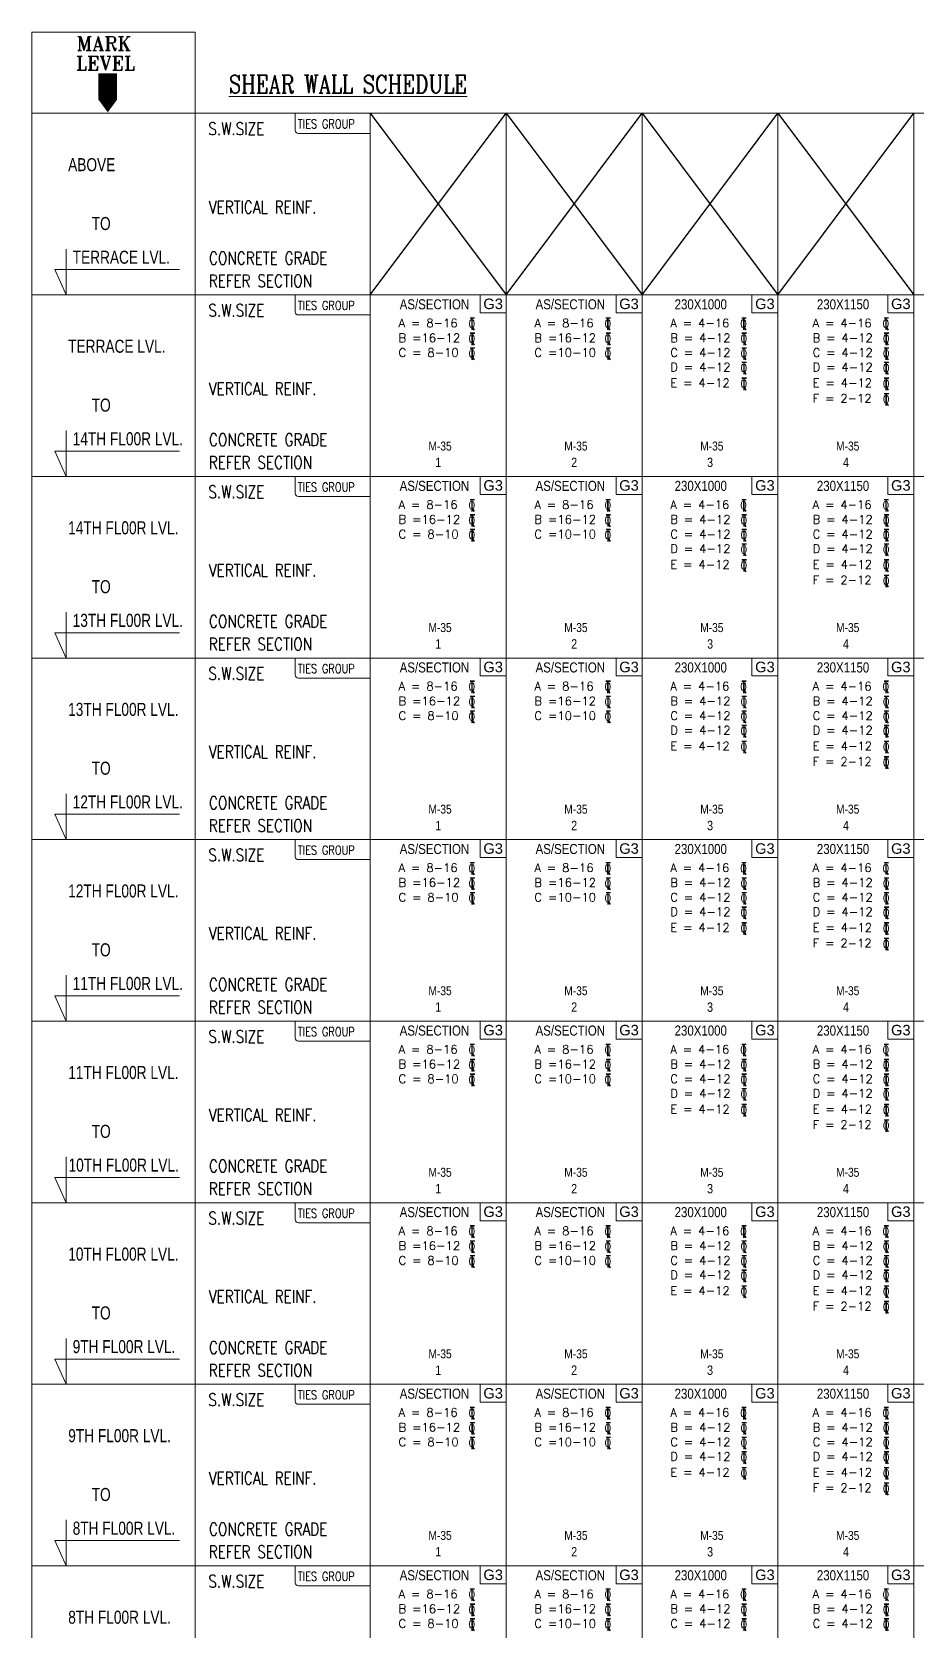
# Model space of a CAD drawing. Header units: millimetres. Extents: x 1363246 to 1691641, y -112430 to 78417.
# Drawn here: x 1565791 to 1585672, y -35166 to 764 of the extents above; entities that cross this region are included whole.
import ezdxf

# ---------------------------------------------------------------- set-up
doc = ezdxf.new("R2010")
doc.units = ezdxf.units.MM
doc.header["$LTSCALE"] = 500
doc.header["$MEASUREMENT"] = 0
doc.layers.add('BNOS', color=2, linetype='Continuous')
doc.layers.add('T', color=6, linetype='Continuous')
for name, color, linetype, lineweight in [('LINE', 7, 'Continuous', 13), ('TEXT', 7, 'Continuous', 13), ('TEXT 3', 3, 'Continuous', 5), ('TEXT2', 3, 'Continuous', 15), ('TEXT2MM', 3, 'Continuous', 18)]:
    doc.layers.add(name, color=color, linetype=linetype, lineweight=lineweight)
doc.styles.add('ABHI', font='arial.ttf')
doc.styles.add('BHTESHT$0$HSCC2', font='romanc.shx')
doc.styles.add('RAWAT', font='romand.shx', dxfattribs={"height": 115})
doc.styles.add('RD', font='romand.shx', dxfattribs={"height": 200})
doc.styles.add('ROMANT', font='romant__.ttf', dxfattribs={"width": 0.9, "height": 600})
doc.styles.add('TEXT', font='ARIALN.TTF', dxfattribs={"width": 0.8})

# ---------------------------------------------------------------- blocks, each defined once
blk = doc.blocks.new('T')
at = {"layer": 'LINE'}
for p, q in [((-27, 79), (39, 79)), ((-27, 72), (39, 72)), ((-2, 70), (-2, -99)), ((5, 70), (5, -99)), ((1, -61), (31, -100)), ((7, -57), (36, -96))]:
    blk.add_line(p, q, dxfattribs=at)
at = {"layer": 'LINE', "style": 'RAWAT'}
blk.add_text('0', height=115, dxfattribs=at).set_placement((-50, -63))

msp = doc.modelspace()

# ---------------------------------------------------------------- linework, layer by layer
at = {"layer": 'LINE', "color": 3}
for p, q in [((1565791.1, -71371.1, -2437250811), (1565791.1, 764.3, -2437250811)), ((1565791.1, 764.3, -2437250811), (1569459.1, 764.3, -2437250811)), ((1569459.1, -1062, -2437250811), (1569459.1, 764.3, -2437250811)), ((1565791.1, -1062, -2437250811), (1613071.8, -1062, -2437250811))]:
    msp.add_line(p, q, dxfattribs=at)
at = {"layer": 'LINE', "color": 1}
for p, q in [((1569459.1, -71371.1, -2437250811), (1569459.1, -1062, -2437250811)), ((1571704.1, -1062, -2437250811), (1571704.1, -1442, -2437250811)), ((1573389.2, -71371.1, -2437250811), (1573389.2, -1062, -2437250811)), ((1576441.8, -71371.1, -2437250811), (1576441.8, -1062, -2437250811)), ((1579494.3, -71371.1, -2437250811), (1579494.3, -1062, -2437250811)), ((1582546.8, -71371.1, -2437250811), (1582546.8, -1062, -2437250811)), ((1585599.3, -71371.1, -2437250811), (1585599.3, -1062, -2437250811)), ((1571774.1, -1512, -2437250811), (1573389.2, -1512, -2437250811)), ((1565791.1, -5139.3, -2437250811), (1613071.8, -5139.3, -2437250811)), ((1571704.1, -5139.3, -2437250811), (1571704.1, -5519.3, -2437250811)), ((1571774.1, -5589.3, -2437250811), (1573389.2, -5589.3, -2437250811)), ((1565791.1, -9216.7, -2437250811), (1613071.8, -9216.7, -2437250811)), ((1571704.1, -9216.7, -2437250811), (1571704.1, -9596.6, -2437250811)), ((1571774.1, -9666.6, -2437250811), (1573389.2, -9666.6, -2437250811)), ((1565791.1, -13294, -2437250811), (1613071.8, -13294, -2437250811)), ((1571704.1, -13294, -2437250811), (1571704.1, -13674, -2437250811)), ((1571774.1, -13744, -2437250811), (1573389.2, -13744, -2437250811)), ((1565791.1, -17371.3, -2437250811), (1613071.8, -17371.3, -2437250811)), ((1571704.1, -17371.3, -2437250811), (1571704.1, -17751.3, -2437250811)), ((1571774.1, -17821.3, -2437250811), (1573389.2, -17821.3, -2437250811)), ((1565791.1, -21448.7, -2437250811), (1613071.8, -21448.7, -2437250811)), ((1571704.1, -21448.7, -2437250811), (1571704.1, -21828.6, -2437250811)), ((1571774.1, -21898.6, -2437250811), (1573389.2, -21898.6, -2437250811)), ((1565791.1, -25526, -2437250811), (1613071.8, -25526, -2437250811)), ((1571704.1, -25526, -2437250811), (1571704.1, -25905.9, -2437250811)), ((1571774.1, -25975.9, -2437250811), (1573389.2, -25975.9, -2437250811)), ((1565791.1, -29603.3, -2437250811), (1613071.8, -29603.3, -2437250811)), ((1571704.1, -29603.3, -2437250811), (1571704.1, -29983.3, -2437250811)), ((1571774.1, -30053.3, -2437250811), (1573389.2, -30053.3, -2437250811)), ((1565791.1, -33680.6, -2437250811), (1613071.8, -33680.6, -2437250811)), ((1571704.1, -33680.6, -2437250811), (1571704.1, -34060.6, -2437250811)), ((1571774.1, -34130.6, -2437250811), (1573389.2, -34130.6, -2437250811))]:
    msp.add_line(p, q, dxfattribs=at)
at = {"layer": 'LINE', "color": 1, "elevation": -2437250811}
msp.add_lwpolyline([(1567493.5, -1038.9, 0, 838.4, 0), (1567493.5, -471.8, 419.2, 419.2, 0), (1567493.5, -163.1, 419.2, 419.2, 0)], format="xyseb", dxfattribs=at)
for points in [[(1566559.9, -4109.4), (1566559.9, -5139.3), (1566301.9, -4571.8), (1569106.1, -4571.8)], [(1566559.9, -8186.7), (1566559.9, -9216.7), (1566301.9, -8649.1), (1569106.1, -8649.1)], [(1566559.9, -12264), (1566559.9, -13294), (1566301.9, -12726.4), (1569106.1, -12726.4)], [(1566559.9, -16341.3), (1566559.9, -17371.3), (1566301.9, -16803.8), (1569106.1, -16803.8)], [(1566559.9, -20418.7), (1566559.9, -21448.7), (1566301.9, -20881.1), (1569106.1, -20881.1)], [(1566559.9, -24496), (1566559.9, -25526), (1566301.9, -24958.4), (1569106.1, -24958.4)], [(1566559.9, -28573.3), (1566559.9, -29603.3), (1566301.9, -29035.7), (1569106.1, -29035.7)], [(1566559.9, -32650.7), (1566559.9, -33680.6), (1566301.9, -33113.1), (1569106.1, -33113.1)]]:
    msp.add_lwpolyline(points, dxfattribs=at)
at = {"layer": 'LINE', "color": 1}
for centre in [(1571774.1, -1442, -2437250811), (1571774.1, -5519.3, -2437250811), (1571774.1, -9596.6, -2437250811), (1571774.1, -13674, -2437250811), (1571774.1, -17751.3, -2437250811), (1571774.1, -21828.6, -2437250811), (1571774.1, -25905.9, -2437250811), (1571774.1, -29983.3, -2437250811), (1571774.1, -34060.6, -2437250811)]:
    msp.add_arc(centre, 70, 180, 270, dxfattribs=at)
at = {"layer": 'T', "color": 1}
for p, q in [((1573389.2, -5139.3, -2437250811), (1576441.8, -1062, -2437250811)), ((1573389.2, -1062, -2437250811), (1576441.8, -5139.3, -2437250811)), ((1576441.8, -5139.3, -2437250811), (1579494.3, -1062, -2437250811)), ((1576441.8, -1062, -2437250811), (1579494.3, -5139.3, -2437250811)), ((1579494.3, -5139.3, -2437250811), (1582546.8, -1062, -2437250811)), ((1579494.3, -1062, -2437250811), (1582546.8, -5139.3, -2437250811)), ((1582546.8, -5139.3, -2437250811), (1585599.3, -1062, -2437250811)), ((1582546.8, -1062, -2437250811), (1585599.3, -5139.3, -2437250811))]:
    msp.add_line(p, q, dxfattribs=at)
at = {"layer": 'TEXT2', "color": 7, "lineweight": 20, "elevation": -2437250811}
for points in [[(1576441.8, -5139.3), (1575858, -5139.3), (1575858, -5542.6), (1576441.8, -5542.6)], [(1579494.3, -5139.3), (1578910.5, -5139.3), (1578910.5, -5542.6), (1579494.3, -5542.6)], [(1582546.8, -5139.3), (1581963, -5139.3), (1581963, -5542.6), (1582546.8, -5542.6)], [(1585599.3, -5139.3), (1585015.5, -5139.3), (1585015.5, -5542.6), (1585599.3, -5542.6)], [(1576441.8, -9216.7), (1575858, -9216.7), (1575858, -9619.9), (1576441.8, -9619.9)], [(1579494.3, -9216.7), (1578910.5, -9216.7), (1578910.5, -9619.9), (1579494.3, -9619.9)], [(1582546.8, -9216.7), (1581963, -9216.7), (1581963, -9619.9), (1582546.8, -9619.9)], [(1585599.3, -9216.7), (1585015.5, -9216.7), (1585015.5, -9619.9), (1585599.3, -9619.9)], [(1576441.8, -13294), (1575858, -13294), (1575858, -13697.2), (1576441.8, -13697.2)], [(1579494.3, -13294), (1578910.5, -13294), (1578910.5, -13697.2), (1579494.3, -13697.2)], [(1582546.8, -13294), (1581963, -13294), (1581963, -13697.2), (1582546.8, -13697.2)], [(1585599.3, -13294), (1585015.5, -13294), (1585015.5, -13697.2), (1585599.3, -13697.2)], [(1576441.8, -17371.3), (1575858, -17371.3), (1575858, -17774.6), (1576441.8, -17774.6)], [(1579494.3, -17371.3), (1578910.5, -17371.3), (1578910.5, -17774.6), (1579494.3, -17774.6)], [(1582546.8, -17371.3), (1581963, -17371.3), (1581963, -17774.6), (1582546.8, -17774.6)], [(1585599.3, -17371.3), (1585015.5, -17371.3), (1585015.5, -17774.6), (1585599.3, -17774.6)], [(1576441.8, -21448.7), (1575858, -21448.7), (1575858, -21851.9), (1576441.8, -21851.9)], [(1579494.3, -21448.7), (1578910.5, -21448.7), (1578910.5, -21851.9), (1579494.3, -21851.9)], [(1582546.8, -21448.7), (1581963, -21448.7), (1581963, -21851.9), (1582546.8, -21851.9)], [(1585599.3, -21448.7), (1585015.5, -21448.7), (1585015.5, -21851.9), (1585599.3, -21851.9)], [(1576441.8, -25526), (1575858, -25526), (1575858, -25929.2), (1576441.8, -25929.2)], [(1579494.3, -25526), (1578910.5, -25526), (1578910.5, -25929.2), (1579494.3, -25929.2)], [(1582546.8, -25526), (1581963, -25526), (1581963, -25929.2), (1582546.8, -25929.2)], [(1585599.3, -25526), (1585015.5, -25526), (1585015.5, -25929.2), (1585599.3, -25929.2)], [(1576441.8, -29603.3), (1575858, -29603.3), (1575858, -30006.5), (1576441.8, -30006.5)], [(1579494.3, -29603.3), (1578910.5, -29603.3), (1578910.5, -30006.5), (1579494.3, -30006.5)], [(1582546.8, -29603.3), (1581963, -29603.3), (1581963, -30006.5), (1582546.8, -30006.5)], [(1585599.3, -29603.3), (1585015.5, -29603.3), (1585015.5, -30006.5), (1585599.3, -30006.5)], [(1576441.8, -33680.6), (1575858, -33680.6), (1575858, -34083.9), (1576441.8, -34083.9)], [(1579494.3, -33680.6), (1578910.5, -33680.6), (1578910.5, -34083.9), (1579494.3, -34083.9)], [(1582546.8, -33680.6), (1581963, -33680.6), (1581963, -34083.9), (1582546.8, -34083.9)], [(1585599.3, -33680.6), (1585015.5, -33680.6), (1585015.5, -34083.9), (1585599.3, -34083.9)]]:
    msp.add_lwpolyline(points, close=True, dxfattribs=at)

# ---------------------------------------------------------------- block references
at = {"layer": 'TEXT', "color": 3, "xscale": 1.53, "yscale": 1.53, "zscale": 1.53}
for p in [(1575672.6, -5775.1, 0), (1578725.1, -5775.1, 0), (1581777.6, -5775.1, 0), (1584974, -5775.1, 0), (1575675.8, -6115.3, 0), (1578728.4, -6115.3, 0), (1581780.9, -6115.3, 0), (1584977.2, -6115.3, 0), (1575675.8, -6445.6, 0), (1578728.4, -6445.6, 0), (1581780.9, -6445.6, 0), (1584977.2, -6445.6, 0), (1581780.9, -6771, 0), (1584977.2, -6771, 0), (1581780.9, -7125.6, 0), (1584977.2, -7125.6, 0), (1584977.2, -7473.6, 0), (1575672.6, -9852.4, 0), (1578725.1, -9852.4), (1581777.6, -9852.4), (1584974, -9852.4), (1575675.8, -10192.6, 0), (1575675.8, -10522.9, 0), (1578728.4, -10192.6), (1578728.4, -10522.9), (1581780.9, -10192.6), (1581780.9, -10522.9), (1584977.2, -10192.6), (1584977.2, -10522.9), (1581780.9, -10848.3), (1584977.2, -10848.3), (1581780.9, -11202.9), (1584977.2, -11202.9), (1584977.2, -11550.9), (1575672.6, -13929.7, 0), (1578725.1, -13929.7, 0), (1581777.6, -13929.7, 0), (1584974, -13929.7, 0), (1575675.8, -14269.9, 0), (1578728.4, -14269.9, 0), (1581780.9, -14269.9, 0), (1584977.2, -14269.9, 0), (1575675.8, -14600.2, 0), (1578728.4, -14600.2, 0), (1581780.9, -14600.2, 0), (1584977.2, -14600.2, 0), (1581780.9, -14925.7, 0), (1584977.2, -14925.7, 0), (1581780.9, -15280.2, 0), (1584977.2, -15280.2, 0), (1584977.2, -15628.3, 0), (1575672.6, -18007.1), (1578725.1, -18007.1), (1581777.6, -18007.1), (1584974, -18007.1), (1575675.8, -18347.3), (1578728.4, -18347.3), (1581780.9, -18347.3), (1584977.2, -18347.3), (1575675.8, -18677.5), (1578728.4, -18677.5), (1581780.9, -18677.5), (1584977.2, -18677.5), (1581780.9, -19003), (1584977.2, -19003), (1581780.9, -19357.6), (1584977.2, -19357.6), (1584977.2, -19705.6), (1575672.6, -22084.4, 0), (1578725.1, -22084.4, 0), (1581777.6, -22084.4, 0), (1584974, -22084.4, 0), (1575675.8, -22424.6, 0), (1575675.8, -22754.9, 0), (1578728.4, -22424.6, 0), (1578728.4, -22754.9, 0), (1581780.9, -22424.6, 0), (1581780.9, -22754.9, 0), (1584977.2, -22424.6, 0), (1584977.2, -22754.9, 0), (1581780.9, -23080.3, 0), (1584977.2, -23080.3, 0), (1581780.9, -23434.9, 0), (1584977.2, -23434.9, 0), (1584977.2, -23782.9, 0), (1575672.6, -26161.7, 0), (1578725.1, -26161.7, 0), (1581777.6, -26161.7, 0), (1584974, -26161.7, 0), (1575675.8, -26501.9, 0), (1578728.4, -26501.9, 0), (1581780.9, -26501.9, 0), (1584977.2, -26501.9, 0), (1575675.8, -26832.2, 0), (1578728.4, -26832.2, 0), (1581780.9, -26832.2, 0), (1584977.2, -26832.2, 0), (1581780.9, -27157.6, 0), (1584977.2, -27157.6, 0), (1581780.9, -27512.2, 0), (1584977.2, -27512.2, 0), (1584977.2, -27860.2, 0), (1575672.6, -30239, 0), (1578725.1, -30239, 0), (1581777.6, -30239, 0), (1584974, -30239, 0), (1575675.8, -30579.2, 0), (1578728.4, -30579.2, 0), (1581780.9, -30579.2, 0), (1584977.2, -30579.2, 0), (1575675.8, -30909.5, 0), (1578728.4, -30909.5, 0), (1581780.9, -30909.5, 0), (1584977.2, -30909.5, 0), (1581780.9, -31235, 0), (1584977.2, -31235, 0), (1581780.9, -31589.5, 0), (1584977.2, -31589.5, 0), (1584977.2, -31937.6, 0), (1575672.6, -34316.4, 0), (1578725.1, -34316.4, 0), (1581777.6, -34316.4, 0), (1584974, -34316.4, 0), (1575675.8, -34656.6, 0), (1578728.4, -34656.6, 0), (1581780.9, -34656.6, 0), (1584977.2, -34656.6, 0), (1575675.8, -34986.9, 0), (1578728.4, -34986.9, 0), (1581780.9, -34986.9, 0), (1584977.2, -34986.9, 0)]:
    msp.add_blockref('T', p, dxfattribs=at)

# ---------------------------------------------------------------- texts
at = {"layer": 'BNOS', "style": 'ROMANT'}
for s, p in [('MARK', (1566794.5, 347.4, -2437250811)), ('LEVEL', (1566782.4, -91.3, -2437250811))]:
    msp.add_text(s, height=314.41, dxfattribs=at).set_placement(p)
at = {"layer": 'BNOS', "style": 'ABHI', "width": 0.75}
for s, height, p in [('ABOVE', 293.45, (1566603.5, -2361.8, -2437250811)), ('TO', 293.45, (1567132.1, -3683.6, -2437250811)), ('TERRACE LVL.', 293.448, (1566705.2, -4440.2, -2437250811)), ('TERRACE LVL.', 293.448, (1566603.5, -6439.2, -2437250811)), ('TO', 293.45, (1567132.1, -7761, -2437250811)), ('14TH FL00R LVL.', 293.448, (1566705.2, -8517.5, -2437250811)), ('14TH FL00R LVL.', 293.448, (1566603.5, -10516.5, -2437250811)), ('TO', 293.45, (1567132.1, -11838.3, -2437250811)), ('13TH FL00R LVL.', 293.448, (1566705.2, -12594.8, -2437250811)), ('13TH FL00R LVL.', 293.448, (1566603.5, -14593.8, -2437250811)), ('TO', 293.45, (1567132.1, -15915.6, -2437250811)), ('12TH FL00R LVL.', 293.448, (1566705.2, -16672.2, -2437250811)), ('12TH FL00R LVL.', 293.448, (1566603.5, -18671.2, -2437250811)), ('TO', 293.45, (1567132.1, -19993, -2437250811)), ('11TH FL00R LVL.', 293.448, (1566705.2, -20749.5, -2437250811)), ('11TH FL00R LVL.', 293.448, (1566605.3, -22748.5, -2437250811)), ('TO', 293.45, (1567132.1, -24070.3, -2437250811)), ('10TH FL00R LVL.', 293.448, (1566612.1, -24826.8, -2437250811)), ('10TH FL00R LVL.', 293.448, (1566605.3, -26825.8, -2437250811)), ('TO', 293.45, (1567132.1, -28147.6, -2437250811)), ('9TH FL00R LVL.', 293.448, (1566705.2, -28904.1, -2437250811)), ('9TH FL00R LVL.', 293.448, (1566605.3, -30903.1, -2437250811)), ('TO', 293.45, (1567132.1, -32224.9, -2437250811)), ('8TH FL00R LVL.', 293.448, (1566705.2, -32981.5, -2437250811)), ('8TH FL00R LVL.', 293.448, (1566605.3, -34980.5, -2437250811))]:
    msp.add_text(s, height=height, dxfattribs=at).set_placement(p)
at = {"layer": 'TEXT', "color": 3, "style": 'RD'}
for s, p in [('A = 8-16', (1574024.8, -5867.2, -245631.4)), ('A = 8-16', (1577077.3, -5867.2, -245631.4)), ('A = 4-16', (1580129.8, -5867.2, -245631.4)), ('A = 4-16', (1583326.2, -5867.2, -245631.4)), ('B =16-12', (1574024.8, -6200.3, -245631.4)), ('B =16-12', (1577077.3, -6200.3, -245631.4)), ('B = 4-12', (1580129.8, -6200.3, -245631.4)), ('B = 4-12', (1583326.2, -6200.3, -245631.4)), ('C = 8-10', (1574024.8, -6530.6, -245631.4)), ('C =10-10', (1577077.3, -6530.6, -245631.4)), ('C = 4-12', (1580129.8, -6530.6, -245631.4)), ('C = 4-12', (1583326.2, -6530.6, -245631.4)), ('D = 4-12', (1580129.8, -6856, -245631.4)), ('D = 4-12', (1583326.2, -6856, -245631.4)), ('E = 4-12', (1580129.8, -7210.6, -245631.4)), ('E = 4-12', (1583326.2, -7210.6, -245631.4)), ('F = 2-12', (1583326.2, -7558.6, -245631.4)), ('A = 8-16', (1574024.8, -9944.5, -245631.4)), ('A = 8-16', (1577077.3, -9944.5, -245631.4)), ('A = 4-16', (1580129.8, -9944.5, -245631.4)), ('A = 4-16', (1583326.2, -9944.5, -245631.4)), ('C = 8-10', (1574024.8, -10607.9, -245631.4)), ('B =16-12', (1574024.8, -10277.6, -245631.4)), ('C =10-10', (1577077.3, -10607.9, -245631.4)), ('B =16-12', (1577077.3, -10277.6, -245631.4)), ('C = 4-12', (1580129.8, -10607.9, -245631.4)), ('B = 4-12', (1580129.8, -10277.6, -245631.4)), ('C = 4-12', (1583326.2, -10607.9, -245631.4)), ('B = 4-12', (1583326.2, -10277.6, -245631.4)), ('D = 4-12', (1580129.8, -10933.3, -245631.4)), ('D = 4-12', (1583326.2, -10933.3, -245631.4)), ('E = 4-12', (1580129.8, -11287.9, -245631.4)), ('E = 4-12', (1583326.2, -11287.9, -245631.4)), ('F = 2-12', (1583326.2, -11635.9, -245631.4)), ('A = 8-16', (1574024.8, -14021.8, -245631.4)), ('A = 8-16', (1577077.3, -14021.8, -245631.4)), ('A = 4-16', (1580129.8, -14021.8, -245631.4)), ('A = 4-16', (1583326.2, -14021.8, -245631.4)), ('B =16-12', (1574024.8, -14354.9, -245631.4)), ('B =16-12', (1577077.3, -14354.9, -245631.4)), ('B = 4-12', (1580129.8, -14354.9, -245631.4)), ('B = 4-12', (1583326.2, -14354.9, -245631.4)), ('C = 8-10', (1574024.8, -14685.2, -245631.4)), ('C =10-10', (1577077.3, -14685.2, -245631.4)), ('C = 4-12', (1580129.8, -14685.2, -245631.4)), ('C = 4-12', (1583326.2, -14685.2, -245631.4)), ('D = 4-12', (1580129.8, -15010.7, -245631.4)), ('D = 4-12', (1583326.2, -15010.7, -245631.4)), ('E = 4-12', (1580129.8, -15365.2, -245631.4)), ('E = 4-12', (1583326.2, -15365.2, -245631.4)), ('F = 2-12', (1583326.2, -15713.3, -245631.4)), ('A = 8-16', (1574024.8, -18099.1, -245631.4)), ('A = 8-16', (1577077.3, -18099.1, -245631.4)), ('A = 4-16', (1580129.8, -18099.1, -245631.4)), ('A = 4-16', (1583326.2, -18099.1, -245631.4)), ('B =16-12', (1574024.8, -18432.3, -245631.4)), ('B =16-12', (1577077.3, -18432.3, -245631.4)), ('B = 4-12', (1580129.8, -18432.3, -245631.4)), ('B = 4-12', (1583326.2, -18432.3, -245631.4)), ('C = 8-10', (1574024.8, -18762.6, -245631.4)), ('C =10-10', (1577077.3, -18762.6, -245631.4)), ('C = 4-12', (1580129.8, -18762.6, -245631.4)), ('C = 4-12', (1583326.2, -18762.6, -245631.4)), ('D = 4-12', (1580129.8, -19088, -245631.4)), ('D = 4-12', (1583326.2, -19088, -245631.4)), ('E = 4-12', (1580129.8, -19442.6, -245631.4)), ('E = 4-12', (1583326.2, -19442.6, -245631.4)), ('F = 2-12', (1583326.2, -19790.6, -245631.4)), ('A = 8-16', (1574024.8, -22176.5, -245631.4)), ('A = 8-16', (1577077.3, -22176.5, -245631.4)), ('A = 4-16', (1580129.8, -22176.5, -245631.4)), ('A = 4-16', (1583326.2, -22176.5, -245631.4)), ('B =16-12', (1574024.8, -22509.6, -245631.4)), ('B =16-12', (1577077.3, -22509.6, -245631.4)), ('B = 4-12', (1580129.8, -22509.6, -245631.4)), ('B = 4-12', (1583326.2, -22509.6, -245631.4)), ('C = 8-10', (1574024.8, -22839.9, -245631.4)), ('C =10-10', (1577077.3, -22839.9, -245631.4)), ('C = 4-12', (1580129.8, -22839.9, -245631.4)), ('D = 4-12', (1580129.8, -23165.3, -245631.4)), ('C = 4-12', (1583326.2, -22839.9, -245631.4)), ('D = 4-12', (1583326.2, -23165.3, -245631.4)), ('E = 4-12', (1580129.8, -23519.9, -245631.4)), ('E = 4-12', (1583326.2, -23519.9, -245631.4)), ('F = 2-12', (1583326.2, -23867.9, -245631.4)), ('A = 8-16', (1574024.8, -26253.8, -245631.4)), ('A = 8-16', (1577077.3, -26253.8, -245631.4)), ('A = 4-16', (1580129.8, -26253.8, -245631.4)), ('A = 4-16', (1583326.2, -26253.8, -245631.4)), ('B =16-12', (1574024.8, -26586.9, -245631.4)), ('B =16-12', (1577077.3, -26586.9, -245631.4)), ('B = 4-12', (1580129.8, -26586.9, -245631.4)), ('B = 4-12', (1583326.2, -26586.9, -245631.4)), ('C = 8-10', (1574024.8, -26917.2, -245631.4)), ('C =10-10', (1577077.3, -26917.2, -245631.4)), ('C = 4-12', (1580129.8, -26917.2, -245631.4)), ('C = 4-12', (1583326.2, -26917.2, -245631.4)), ('D = 4-12', (1580129.8, -27242.7, -245631.4)), ('D = 4-12', (1583326.2, -27242.7, -245631.4)), ('E = 4-12', (1580129.8, -27597.2, -245631.4)), ('E = 4-12', (1583326.2, -27597.2, -245631.4)), ('F = 2-12', (1583326.2, -27945.3, -245631.4)), ('A = 8-16', (1574024.8, -30331.1, -245631.4)), ('A = 8-16', (1577077.3, -30331.1, -245631.4)), ('A = 4-16', (1580129.8, -30331.1, -245631.4)), ('A = 4-16', (1583326.2, -30331.1, -245631.4)), ('B =16-12', (1574024.8, -30664.3, -245631.4)), ('B =16-12', (1577077.3, -30664.3, -245631.4)), ('B = 4-12', (1580129.8, -30664.3, -245631.4)), ('B = 4-12', (1583326.2, -30664.3, -245631.4)), ('C = 8-10', (1574024.8, -30994.5, -245631.4)), ('C =10-10', (1577077.3, -30994.5, -245631.4)), ('C = 4-12', (1580129.8, -30994.5, -245631.4)), ('C = 4-12', (1583326.2, -30994.5, -245631.4)), ('D = 4-12', (1580129.8, -31320, -245631.4)), ('D = 4-12', (1583326.2, -31320, -245631.4)), ('E = 4-12', (1580129.8, -31674.6, -245631.4)), ('E = 4-12', (1583326.2, -31674.6, -245631.4)), ('F = 2-12', (1583326.2, -32022.6, -245631.4)), ('A = 8-16', (1574024.8, -34408.5, -245631.4)), ('A = 8-16', (1577077.3, -34408.5, -245631.4)), ('A = 4-16', (1580129.8, -34408.5, -245631.4)), ('A = 4-16', (1583326.2, -34408.5, -245631.4)), ('B =16-12', (1574024.8, -34741.6, -245631.4)), ('B =16-12', (1577077.3, -34741.6, -245631.4)), ('B = 4-12', (1580129.8, -34741.6, -245631.4)), ('B = 4-12', (1583326.2, -34741.6, -245631.4)), ('C = 8-10', (1574024.8, -35071.9, -245631.4)), ('C =10-10', (1577077.3, -35071.9, -245631.4)), ('C = 4-12', (1580129.8, -35071.9, -245631.4)), ('C = 4-12', (1583326.2, -35071.9, -245631.4))]:
    msp.add_text(s, height=191.25, dxfattribs=at).set_placement(p)
at = {"layer": 'TEXT 3', "color": 6, "linetype": 'Continuous', "style": 'TEXT'}
for s, height, p in [('AS/SECTION', 225, (1574050.7, -5463.1, -2437250807.1)), ('AS/SECTION', 225, (1577103.2, -5463.1, -2437250807.1)), ('230X1000', 225, (1580226.2, -5463.1, -2437250807.1)), ('230X1150', 225, (1583422.6, -5463.1, -2437250807.1)), ('M-35', 200, (1574696.5, -8633.5, -2437250807.1)), ('M-35', 200, (1577749, -8633.5, -2437250807.1)), ('M-35', 200, (1580801.5, -8633.5, -2437250807.1)), ('M-35', 200, (1583854, -8633.5, -2437250807.1)), ('AS/SECTION', 225, (1574050.7, -9540.4, -2437250807.1)), ('AS/SECTION', 225, (1577103.2, -9540.4, -2437250807.1)), ('230X1000', 225, (1580226.2, -9540.4, -2437250807.1)), ('230X1150', 225, (1583422.6, -9540.4, -2437250807.1)), ('M-35', 200, (1574696.5, -12710.8, -2437250807.1)), ('M-35', 200, (1577749, -12710.8, -2437250807.1)), ('M-35', 200, (1580801.5, -12710.8, -2437250807.1)), ('M-35', 200, (1583854, -12710.8, -2437250807.1)), ('AS/SECTION', 225, (1574050.7, -13617.8, -2437250807.1)), ('AS/SECTION', 225, (1577103.2, -13617.8, -2437250807.1)), ('230X1000', 225, (1580226.2, -13617.8, -2437250807.1)), ('230X1150', 225, (1583422.6, -13617.8, -2437250807.1)), ('M-35', 200, (1574696.5, -16788.1, -2437250807.1)), ('M-35', 200, (1577749, -16788.1, -2437250807.1)), ('M-35', 200, (1580801.5, -16788.1, -2437250807.1)), ('M-35', 200, (1583854, -16788.1, -2437250807.1)), ('AS/SECTION', 225, (1574050.7, -17695.1, -2437250807.1)), ('AS/SECTION', 225, (1577103.2, -17695.1, -2437250807.1)), ('230X1000', 225, (1580226.2, -17695.1, -2437250807.1)), ('230X1150', 225, (1583422.6, -17695.1, -2437250807.1)), ('M-35', 200, (1574696.5, -20865.4, -2437250807.1)), ('M-35', 200, (1577749, -20865.4, -2437250807.1)), ('M-35', 200, (1580801.5, -20865.4, -2437250807.1)), ('M-35', 200, (1583854, -20865.4, -2437250807.1)), ('AS/SECTION', 225, (1574050.7, -21772.4, -2437250807.1)), ('AS/SECTION', 225, (1577103.2, -21772.4, -2437250807.1)), ('230X1000', 225, (1580226.2, -21772.4, -2437250807.1)), ('230X1150', 225, (1583422.6, -21772.4, -2437250807.1)), ('M-35', 200, (1574696.5, -24942.8, -2437250807.1)), ('M-35', 200, (1577749, -24942.8, -2437250807.1)), ('M-35', 200, (1580801.5, -24942.8, -2437250807.1)), ('M-35', 200, (1583854, -24942.8, -2437250807.1)), ('AS/SECTION', 225, (1574050.7, -25849.7, -2437250807.1)), ('AS/SECTION', 225, (1577103.2, -25849.7, -2437250807.1)), ('230X1000', 225, (1580226.2, -25849.7, -2437250807.1)), ('230X1150', 225, (1583422.6, -25849.7, -2437250807.1)), ('M-35', 200, (1574696.5, -29020.1, -2437250807.1)), ('M-35', 200, (1577749, -29020.1, -2437250807.1)), ('M-35', 200, (1580801.5, -29020.1, -2437250807.1)), ('M-35', 200, (1583854, -29020.1, -2437250807.1)), ('AS/SECTION', 225, (1574050.7, -29927.1, -2437250807.1)), ('AS/SECTION', 225, (1577103.2, -29927.1, -2437250807.1)), ('230X1000', 225, (1580226.2, -29927.1, -2437250807.1)), ('230X1150', 225, (1583422.6, -29927.1, -2437250807.1)), ('M-35', 200, (1574696.5, -33097.4, -2437250807.1)), ('M-35', 200, (1577749, -33097.4, -2437250807.1)), ('M-35', 200, (1580801.5, -33097.4, -2437250807.1)), ('M-35', 200, (1583854, -33097.4, -2437250807.1)), ('AS/SECTION', 225, (1574050.7, -34004.4, -2437250807.1)), ('AS/SECTION', 225, (1577103.2, -34004.4, -2437250807.1)), ('230X1000', 225, (1580226.2, -34004.4, -2437250807.1)), ('230X1150', 225, (1583422.6, -34004.4, -2437250807.1))]:
    msp.add_text(s, height=height, dxfattribs=at).set_placement(p)
at = {"layer": 'TEXT2', "lineweight": 20, "style": 'BHTESHT$0$HSCC2', "width": 0.8}
msp.add_text('%%USHEAR WALL SCHEDULE', height=400, dxfattribs=at).set_placement((1570214.9, -607.2, -2437250811))
at = {"layer": 'TEXT2', "color": 3, "lineweight": 20, "style": 'BHTESHT$0$HSCC2', "width": 0.8}
for s, height, p in [('S.W.SIZE', 279.82, (1569752.5, -1548.3, -2437250811)), ('TIES GROUP', 200, (1571764.1, -1399.6, -2437250811)), ('VERTICAL REINF.', 279.825, (1569764.4, -3308.7, -2437250811)), ('CONCRETE GRADE', 279.825, (1569767.5, -4455.1, -2437250811)), ('REFER SECTION', 279.825, (1569760.7, -4965.3, -2437250811)), ('S.W.SIZE', 279.82, (1569752.5, -5625.7, -2437250811)), ('TIES GROUP', 200, (1571764.1, -5476.9, -2437250811)), ('VERTICAL REINF.', 279.825, (1569764.4, -7386, -2437250811)), ('CONCRETE GRADE', 279.825, (1569767.5, -8532.4, -2437250811)), ('REFER SECTION', 279.825, (1569760.7, -9042.6, -2437250811)), ('S.W.SIZE', 279.82, (1569752.5, -9703, -2437250811)), ('TIES GROUP', 200, (1571764.1, -9554.2, -2437250811)), ('VERTICAL REINF.', 279.825, (1569764.4, -11463.3, -2437250811)), ('CONCRETE GRADE', 279.825, (1569767.5, -12609.7, -2437250811)), ('REFER SECTION', 279.825, (1569760.7, -13119.9, -2437250811)), ('S.W.SIZE', 279.82, (1569752.5, -13780.3, -2437250811)), ('TIES GROUP', 200, (1571764.1, -13631.6, -2437250811)), ('VERTICAL REINF.', 279.825, (1569764.4, -15540.6, -2437250811)), ('CONCRETE GRADE', 279.825, (1569767.5, -16687.1, -2437250811)), ('REFER SECTION', 279.825, (1569760.7, -17197.2, -2437250811)), ('S.W.SIZE', 279.82, (1569752.5, -17857.6, -2437250811)), ('TIES GROUP', 200, (1571764.1, -17708.9, -2437250811)), ('VERTICAL REINF.', 279.825, (1569764.4, -19618, -2437250811)), ('CONCRETE GRADE', 279.825, (1569767.5, -20764.4, -2437250811)), ('REFER SECTION', 279.825, (1569760.7, -21274.6, -2437250811)), ('S.W.SIZE', 279.82, (1569752.5, -21935, -2437250811)), ('TIES GROUP', 200, (1571764.1, -21786.2, -2437250811)), ('VERTICAL REINF.', 279.825, (1569764.4, -23695.3, -2437250811)), ('CONCRETE GRADE', 279.825, (1569767.5, -24841.7, -2437250811)), ('REFER SECTION', 279.825, (1569760.7, -25351.9, -2437250811)), ('S.W.SIZE', 279.82, (1569752.5, -26012.3, -2437250811)), ('TIES GROUP', 200, (1571764.1, -25863.5, -2437250811)), ('VERTICAL REINF.', 279.825, (1569764.4, -27772.6, -2437250811)), ('CONCRETE GRADE', 279.825, (1569767.5, -28919.1, -2437250811)), ('REFER SECTION', 279.825, (1569760.7, -29429.2, -2437250811)), ('S.W.SIZE', 279.82, (1569752.5, -30089.6, -2437250811)), ('TIES GROUP', 200, (1571764.1, -29940.9, -2437250811)), ('VERTICAL REINF.', 279.825, (1569764.4, -31850, -2437250811)), ('CONCRETE GRADE', 279.825, (1569767.5, -32996.4, -2437250811)), ('REFER SECTION', 279.825, (1569760.7, -33506.6, -2437250811)), ('S.W.SIZE', 279.82, (1569752.5, -34167, -2437250811)), ('TIES GROUP', 200, (1571764.1, -34018.2, -2437250811))]:
    msp.add_text(s, height=height, dxfattribs=at).set_placement(p)
at = {"layer": 'TEXT2', "color": 7, "style": 'ABHI'}
for p in [(1575930.4, -5458.4, -2437250811), (1578982.9, -5458.4, -2437250811), (1582035.4, -5458.4, -2437250811), (1585087.9, -5458.4, -2437250811), (1575930.4, -9535.7, -2437250811), (1578982.9, -9535.7, -2437250811), (1582035.4, -9535.7, -2437250811), (1585087.9, -9535.7, -2437250811), (1575930.4, -13613, -2437250811), (1578982.9, -13613, -2437250811), (1582035.4, -13613, -2437250811), (1585087.9, -13613, -2437250811), (1575930.4, -17690.3, -2437250811), (1578982.9, -17690.3, -2437250811), (1582035.4, -17690.3, -2437250811), (1585087.9, -17690.3, -2437250811), (1575930.4, -21767.7, -2437250811), (1578982.9, -21767.7, -2437250811), (1582035.4, -21767.7, -2437250811), (1585087.9, -21767.7, -2437250811), (1575930.4, -25845, -2437250811), (1578982.9, -25845, -2437250811), (1582035.4, -25845, -2437250811), (1585087.9, -25845, -2437250811), (1575930.4, -29922.3, -2437250811), (1578982.9, -29922.3, -2437250811), (1582035.4, -29922.3, -2437250811), (1585087.9, -29922.3, -2437250811), (1575930.4, -33999.7, -2437250811), (1578982.9, -33999.7, -2437250811), (1582035.4, -33999.7, -2437250811), (1585087.9, -33999.7, -2437250811)]:
    msp.add_text('G3', height=235.81, dxfattribs=at).set_placement(p)
at = {"layer": 'TEXT2MM', "color": 4, "linetype": 'Continuous', "style": 'TEXT'}
for s, p in [('1', (1574850.9, -9005.4, -2437250807.1)), ('2', (1577903.4, -9005.4, -2437250807.1)), ('3', (1580955.9, -9005.4, -2437250807.1)), ('4', (1584008.4, -9005.4, -2437250807.1)), ('1', (1574850.9, -13082.8, -2437250807.1)), ('2', (1577903.4, -13082.8, -2437250807.1)), ('3', (1580955.9, -13082.8, -2437250807.1)), ('4', (1584008.4, -13082.8, -2437250807.1)), ('1', (1574850.9, -17160.1, -2437250807.1)), ('2', (1577903.4, -17160.1, -2437250807.1)), ('3', (1580955.9, -17160.1, -2437250807.1)), ('4', (1584008.4, -17160.1, -2437250807.1)), ('1', (1574850.9, -21237.4, -2437250807.1)), ('2', (1577903.4, -21237.4, -2437250807.1)), ('3', (1580955.9, -21237.4, -2437250807.1)), ('4', (1584008.4, -21237.4, -2437250807.1)), ('1', (1574850.9, -25314.8, -2437250807.1)), ('2', (1577903.4, -25314.8, -2437250807.1)), ('3', (1580955.9, -25314.8, -2437250807.1)), ('4', (1584008.4, -25314.8, -2437250807.1)), ('1', (1574850.9, -29392.1, -2437250807.1)), ('2', (1577903.4, -29392.1, -2437250807.1)), ('3', (1580955.9, -29392.1, -2437250807.1)), ('4', (1584008.4, -29392.1, -2437250807.1)), ('1', (1574850.9, -33469.4, -2437250807.1)), ('2', (1577903.4, -33469.4, -2437250807.1)), ('3', (1580955.9, -33469.4, -2437250807.1)), ('4', (1584008.4, -33469.4, -2437250807.1))]:
    msp.add_text(s, height=210, dxfattribs=at).set_placement(p)

doc.saveas('drawing.dxf')
